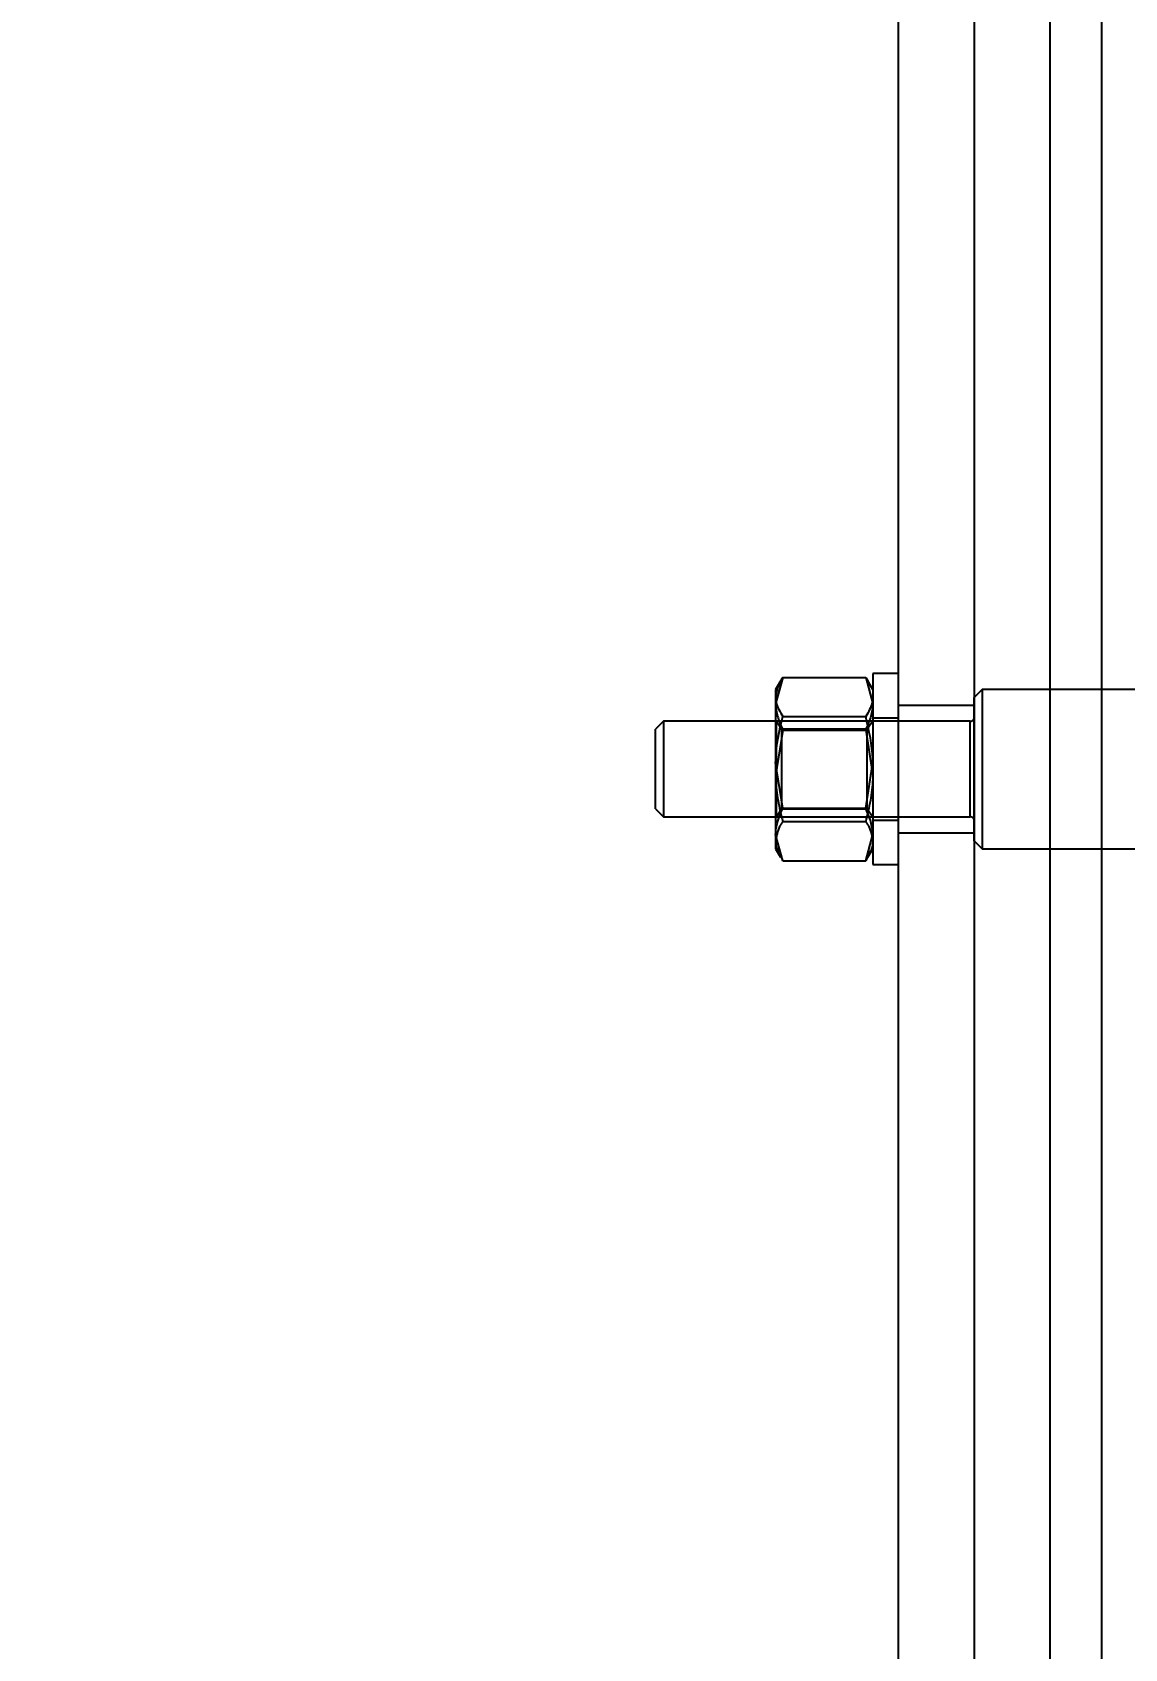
# Model space of a CAD drawing. Header units: metres. Extents: x 0 to 63075, y 0 to 44550.
# Drawn here: x 13714.6 to 13783.2, y 29874.6 to 29976.1 of the extents above; entities that cross this region are included whole.
import ezdxf

# ---------------------------------------------------------------- set-up
doc = ezdxf.new("R2010")
doc.units = ezdxf.units.M
doc.header["$LTSCALE"] = 75
doc.linetypes.add('HIDDEN2', pattern=[4.7625, 3.175, -1.5875])
for name, color, linetype in [('18_COTAS', 7, 'Continuous'), ('SDM', 7, 'Continuous'), ('SL1', 8, 'Continuous'), ('SL4', 4, 'Continuous'), ('ST1', 7, 'HIDDEN2')]:
    doc.layers.add(name, color=color, linetype=linetype)
doc.styles.add('ROMANS', font='ROMANS.SHX')
doc.dimstyles.new('75___1-75', dxfattribs={"dimscale": 75, "dimtxt": 2.5, "dimasz": 2, "dimexe": 1.5, "dimexo": 1, "dimgap": 0.5, "dimtad": 1, "dimdec": 0, "dimzin": 12, "dimtxsty": 'ROMANS', "dimcen": 0, "dimclrd": 256, "dimclre": 256, "dimclrt": 3, "dimazin": 3, "dimtfac": 1, "dimtdec": 0, "dimtmove": 0, "dimatfit": 0, "dimfxl": 1, "dimlwd": -1, "dimlwe": -1, "dimarcsym": 0})

# ---------------------------------------------------------------- blocks, each defined once
blk = doc.blocks.new('A$C1d93b9d1')
at = {"layer": 'SL1'}
for radius, start, end in [(1979, 150.48869, 76.2155), (1915.5, 151.39767, 77.94663), (1915.5, 151.39767, 77.48242), (1907.5, 151.51701, 77.89531), (1508, 159.38429, 0), (1508, 159.38429, 0), (1500, 179.96007, 0.03993)]:
    blk.add_arc((6031.73, 6950), radius, start, end, dxfattribs=at)
blk = doc.blocks.new('*D27')
at = {"layer": '18_COTAS', "transparency": 16777216}
for p, q in [((12131.24, 27878.33), (12131.24, 30705.37)), ((13913.74, 30509.57), (13913.74, 30705.37)), ((11981.24, 30592.87), (11122.31, 30592.87)), ((13913.74, 30592.87), (12131.24, 30592.87)), ((14063.74, 30592.87), (14213.74, 30592.87))]:
    blk.add_line(p, q, dxfattribs=at)
for points in [[(11981.24, 30617.87), (11981.24, 30567.87), (12131.24, 30592.87)], [(14063.74, 30617.87), (14063.74, 30567.87), (13913.74, 30592.87)]]:
    blk.add_solid(points, dxfattribs=at)
at = {"layer": 'Defpoints', "color": 0, "transparency": 16777216}
for p in [(13913.74, 30592.87), (13913.74, 30434.57), (12131.24, 27803.33)]:
    blk.add_point(p, dxfattribs=at)
at = {"layer": '18_COTAS', "color": 3, "transparency": 16777216, "insert": (11476.78, 30724.12), "char_height": 187.5, "attachment_point": 5, "style": 'ROMANS'}
blk.add_mtext('1782', dxfattribs=at)
blk = doc.blocks.new('A$C429c7d53')
at = {"layer": 'SL4'}
for p, q in [((48.23, 3289.74), (48.23, 2339.74)), ((57.76, 2339.74), (57.76, 3129.5)), ((40.84, 2845.26), (40.53, 2844.74)), ((40.98, 2845.49), (46.19, 2845.49)), ((46.19, 2845.49), (46.34, 2845.24)), ((46.63, 2844.74), (46.33, 2845.26)), ((48.23, 2845.74), (46.63, 2845.74)), ((46.63, 2845.74), (46.63, 2845.17)), ((46.63, 2845.17), (46.63, 2833.74)), ((40.53, 2844.74), (40.53, 2844.26)), ((40.53, 2844.26), (40.53, 2840.16)), ((40.98, 2843.04), (46.19, 2843.04)), ((33.5, 2842.74), (33, 2842.24)), ((33, 2841.57), (33, 2842.24)), ((40.53, 2842.74), (33.5, 2842.74)), ((33.5, 2842.74), (33.5, 2841.93)), ((33.5, 2841.93), (33.5, 2836.74)), ((33, 2837.24), (33, 2841.57)), ((40.98, 2837.28), (40.53, 2840.16)), ((40.53, 2840.16), (40.53, 2835.63)), ((46.19, 2837.28), (46.63, 2840.16)), ((33, 2837.24), (33.5, 2836.74)), ((33.5, 2836.74), (40.53, 2836.74)), ((40.98, 2837.28), (46.19, 2837.28)), ((40.98, 2833.98), (40.53, 2835.63)), ((40.53, 2835.63), (40.53, 2834.74)), ((40.53, 2834.74), (40.84, 2834.21)), ((46.19, 2833.98), (46.63, 2835.63)), ((46.33, 2834.21), (46.63, 2834.74)), ((40.87, 2834.23), (40.98, 2833.98)), ((40.98, 2833.98), (46.19, 2833.98)), ((46.3, 2834.23), (46.19, 2833.98)), ((46.63, 2833.74), (48.23, 2833.74))]:
    blk.add_line(p, q, dxfattribs=at)
for points, knots in [([(40.98, 2845.49), (40.91, 2845.39), (40.65, 2844.99), (40.59, 2844.57), (40.53, 2844.26)], [0, 0, 0, 0, 0.257551, 1, 1, 1, 1]), ([(40.53, 2844.26), (40.54, 2844.15), (40.57, 2843.74), (40.81, 2843.33), (40.98, 2843.04)], [0, 0, 0, 0, 0.2686336, 1, 1, 1, 1]), ([(46.63, 2844.26), (46.63, 2844.15), (46.6, 2843.74), (46.36, 2843.33), (46.19, 2843.04)], [0, 0, 0, 0, 0.2686336, 1, 1, 1, 1]), ([(40.53, 2840.16), (40.54, 2840.23), (40.54, 2841.2), (40.77, 2842.15), (40.98, 2843.04)], [0, 0, 0, 0, 0.070201, 1, 1, 1, 1]), ([(46.63, 2840.16), (46.63, 2840.23), (46.63, 2841.2), (46.4, 2842.15), (46.19, 2843.04)], [0, 0, 0, 0, 0.070201, 1, 1, 1, 1]), ([(40.53, 2835.63), (40.54, 2835.67), (40.54, 2836.23), (40.77, 2836.78), (40.98, 2837.28)], [0, 0, 0, 0, 0.070201, 1, 1, 1, 1]), ([(46.63, 2835.63), (46.63, 2835.67), (46.63, 2836.23), (46.4, 2836.78), (46.19, 2837.28)], [0, 0, 0, 0, 0.070201, 1, 1, 1, 1])]:
    blk.add_open_spline(points, degree=3, knots=knots, dxfattribs=at)
at = {"layer": 'ST1'}
for p, q in [((53, 3339.74), (53, 2339.74)), ((61, 3339.74), (61, 2339.74)), ((57.76, 2339.74), (57.76, 3129.5)), ((40.98, 2845.49), (40.53, 2843.84)), ((46.19, 2845.49), (46.63, 2843.84)), ((53.5, 2844.74), (53, 2844.24)), ((53, 2843.03), (53, 2844.24)), ((53.5, 2844.74), (53.5, 2843.4)), ((67.75, 2844.74), (53.5, 2844.74)), ((48.23, 2842.94), (46.63, 2842.94)), ((53, 2843.74), (48.23, 2843.74)), ((53, 2835.24), (53, 2843.03)), ((53.5, 2843.4), (53.5, 2834.74)), ((40.56, 2842.74), (40.53, 2842.74)), ((52.75, 2842.74), (40.53, 2842.74)), ((40.98, 2842.19), (40.53, 2839.32)), ((40.56, 2842.74), (40.56, 2842.45)), ((40.91, 2842.24), (40.56, 2842.74)), ((40.56, 2842.45), (40.56, 2836.74)), ((40.91, 2842.24), (40.91, 2837.24)), ((46.28, 2842.24), (40.91, 2842.24)), ((40.98, 2842.19), (46.19, 2842.19)), ((46.19, 2842.19), (46.63, 2839.32)), ((46.63, 2842.74), (46.28, 2842.24)), ((46.28, 2842), (46.28, 2842.24)), ((46.28, 2837.24), (46.28, 2842)), ((52.75, 2836.74), (52.75, 2842.73)), ((40.53, 2836.74), (40.56, 2836.74)), ((40.53, 2836.74), (52.75, 2836.74)), ((40.56, 2836.74), (40.91, 2837.24)), ((40.91, 2837.24), (46.28, 2837.24)), ((46.28, 2837.24), (46.63, 2836.74)), ((40.98, 2836.44), (46.19, 2836.44)), ((46.63, 2836.54), (48.23, 2836.54)), ((48.23, 2835.74), (53, 2835.74)), ((53, 2835.24), (53.5, 2834.74)), ((53.5, 2834.74), (67.75, 2834.74))]:
    blk.add_line(p, q, dxfattribs=at)
for centre, start, end in [((52.75, 2842.99), 270, 0), ((52.75, 2836.49), 0, 90)]:
    blk.add_arc(centre, 0.25, start, end, dxfattribs=at)
for points, knots in [([(40.53, 2843.84), (40.54, 2843.8), (40.54, 2843.25), (40.77, 2842.7), (40.98, 2842.19)], [0, 0, 0, 0, 0.070201, 1, 1, 1, 1]), ([(46.63, 2843.84), (46.63, 2843.8), (46.63, 2843.25), (46.4, 2842.7), (46.19, 2842.19)], [0, 0, 0, 0, 0.070201, 1, 1, 1, 1]), ([(40.53, 2839.32), (40.54, 2839.25), (40.54, 2838.28), (40.77, 2837.32), (40.98, 2836.44)], [0, 0, 0, 0, 0.070201, 1, 1, 1, 1]), ([(46.63, 2839.32), (46.63, 2839.25), (46.63, 2838.28), (46.4, 2837.32), (46.19, 2836.44)], [0, 0, 0, 0, 0.070201, 1, 1, 1, 1]), ([(40.98, 2836.44), (40.91, 2836.34), (40.65, 2835.94), (40.59, 2835.52), (40.53, 2835.21)], [0, 0, 0, 0, 0.2575513, 1, 1, 1, 1]), ([(46.19, 2836.44), (46.26, 2836.34), (46.52, 2835.94), (46.58, 2835.52), (46.63, 2835.21)], [0, 0, 0, 0, 0.257551, 1, 1, 1, 1]), ([(40.53, 2835.21), (40.54, 2835.1), (40.54, 2834.88), (40.66, 2834.66), (40.72, 2834.55)], [0, 0, 0, 0, 0.500849, 1, 1, 1, 1]), ([(46.63, 2835.21), (46.63, 2835.1), (46.61, 2834.77), (46.43, 2834.45), (46.3, 2834.23)], [0, 0, 0, 0, 0.337203, 1, 1, 1, 1])]:
    blk.add_open_spline(points, degree=3, knots=knots, dxfattribs=at)

msp = doc.modelspace()

# ---------------------------------------------------------------- block references
at = {"layer": 'SDM'}
for name, p in [('A$C1d93b9d1', (8259.51, 24302.83)), ('A$C429c7d53', (13720.74, 27090.07))]:
    msp.add_blockref(name, p, dxfattribs=at)

# ---------------------------------------------------------------- dimensions: what is measured, and where the dimension line sits
at = {"layer": '18_COTAS'}
dim = msp.add_linear_dim(base=(13913.73996451, 30592.87116724), p1=(12131.23996451, 27803.3334565), p2=(13913.73996451, 30434.56595658), dimstyle='75___1-75', dxfattribs=at)
dim.commit()
dim.dimension.update_dxf_attribs({"geometry": '*D27', "text_midpoint": (11476.77567879, 30592.87116724), "dimtype": 160})

doc.saveas('drawing.dxf')
